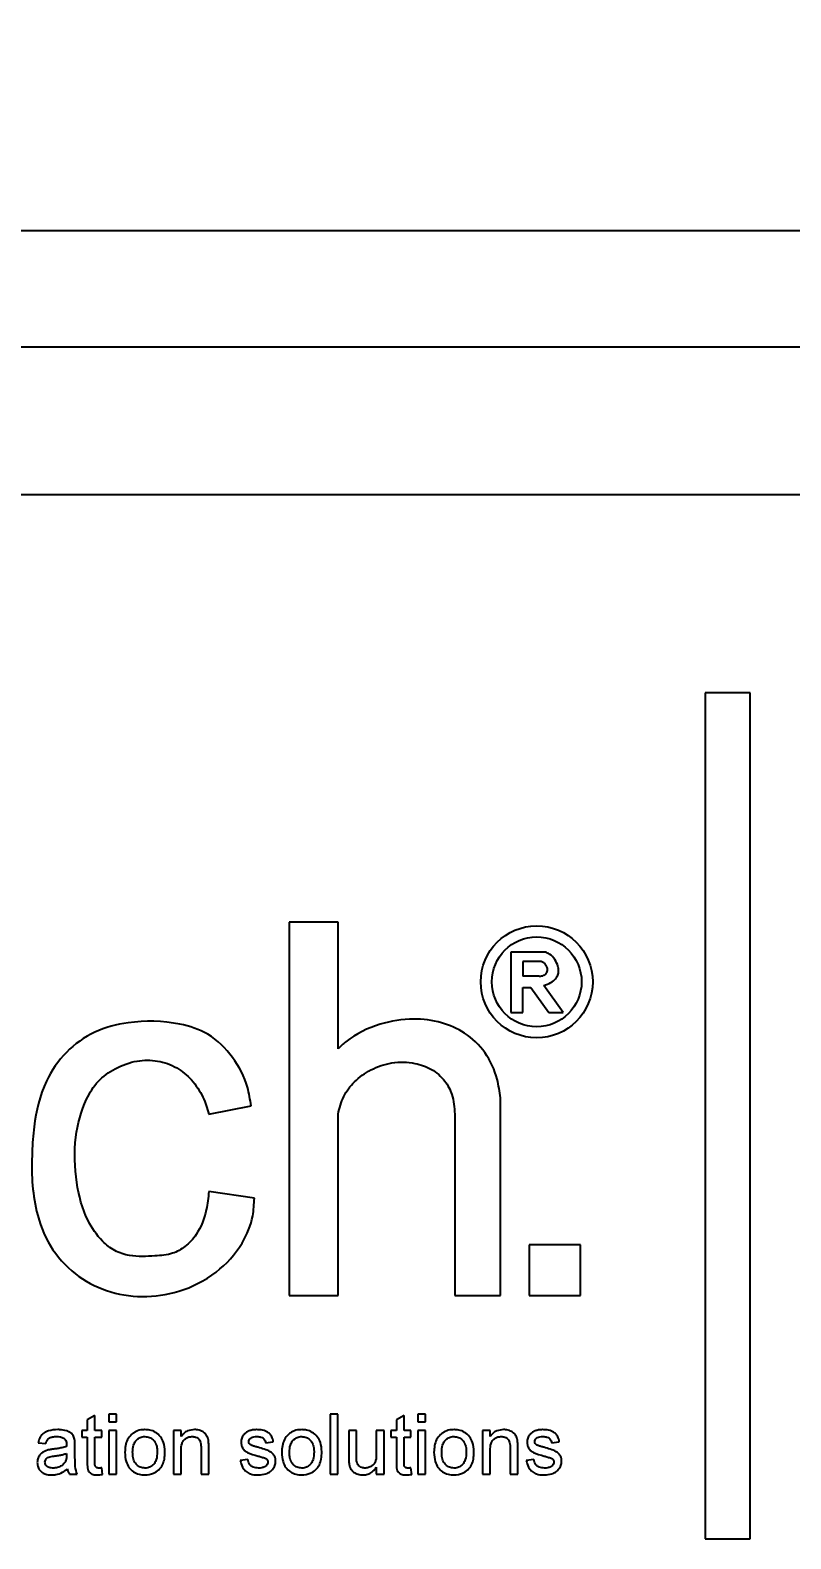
# Model space of a CAD drawing. Extents: x 75 to 2075, y 25 to 1460.
# Drawn here: x 763.64 to 782.26, y 1233.06 to 1269.96 of the extents above; entities that cross this region are included whole.
import ezdxf

# ---------------------------------------------------------------- set-up
doc = ezdxf.new("R2010")
doc.units = 0
doc.header["$LTSCALE"] = 5
doc.linetypes.add('SLD-KATı', pattern=[0])
doc.layers.get('0').update_dxf_attribs({"linetype": 'CONTINUOUS'})
doc.styles.add('SLDTEXTSTYLE3', font='GOTHIC.TTF', dxfattribs={"width": 0.913})
doc.dimstyles.new('SLDDIMSTYLE0', dxfattribs={"dimtxt": 14.875, "dimasz": 16.51, "dimexe": 0, "dimexo": 0.0625, "dimgap": 3.71875, "dimtad": 1, "dimlfac": 0.7, "dimrnd": 1e-09, "dimzin": 12, "dimtxsty": 'SLDTEXTSTYLE3', "dimsah": 1, "dimcen": 0.09, "dimazin": 3, "dimtfac": 1, "dimtofl": 0, "dimtmove": 0, "dimatfit": 3, "dimtolj": 1, "dimtzin": 12})

# ---------------------------------------------------------------- blocks, each defined once
blk = doc.blocks.new('_D_5')
at = {"color": 7, "linetype": 'SLD-KATı'}
for p, q in [((194.781, 1261.391), (194.781, 1320.994)), ((866.21, 1261.391), (866.21, 1320.994)), ((194.781, 1315.994), (866.21, 1315.994))]:
    blk.add_line(p, q, dxfattribs=at)
for points in [[(194.781, 1315.994), (211.291, 1313.454), (211.291, 1318.534)], [(866.21, 1315.994), (849.7, 1318.534), (849.7, 1313.454)]]:
    blk.add_solid(points, dxfattribs=at)
at = {"color": 7, "linetype": 'SLD-KATı', "insert": (491.478, 1334.994), "char_height": 14.875, "attachment_point": 1, "style": 'SLDTEXTSTYLE3'}
blk.add_mtext('470', dxfattribs=at)

msp = doc.modelspace()

# ---------------------------------------------------------------- linework, layer by layer
at = {"color": 7, "linetype": 'SLD-KATı'}
for p, q in [((217.74, 1265.063), (843.252, 1265.063)), ((835.957, 1258.596), (728.528, 1258.596)), ((780.16, 1253.755), (780.16, 1233.06)), ((781.26, 1253.755), (780.16, 1253.755)), ((781.26, 1233.06), (781.26, 1253.755)), ((769.976, 1248.14), (769.976, 1239.012)), ((771.174, 1248.14), (769.976, 1248.14)), ((771.174, 1245.048), (771.174, 1248.14)), ((776.252, 1247.409), (775.401, 1247.409)), ((775.401, 1247.409), (775.401, 1245.93)), ((775.7, 1247.185), (775.7, 1246.82)), ((776.1, 1247.185), (775.7, 1247.185)), ((776.1, 1246.82), (775.7, 1246.82)), ((776.682, 1245.93), (776.208, 1246.595)), ((775.7, 1245.93), (775.7, 1246.546)), ((775.7, 1246.546), (775.89, 1246.546)), ((775.89, 1246.546), (776.33, 1245.93)), ((775.401, 1245.93), (775.7, 1245.93)), ((776.33, 1245.93), (776.682, 1245.93)), ((768.012, 1243.449), (769.046, 1243.654)), ((775.147, 1239.012), (775.147, 1243.849)), ((771.174, 1239.012), (771.174, 1243.449)), ((774.031, 1243.449), (774.031, 1239.012)), ((769.126, 1241.392), (768.012, 1241.558)), ((775.848, 1240.252), (775.848, 1239.012)), ((777.105, 1240.252), (775.848, 1240.252)), ((777.105, 1239.012), (777.105, 1240.252)), ((769.976, 1239.012), (771.174, 1239.012)), ((774.031, 1239.012), (775.147, 1239.012)), ((775.848, 1239.012), (777.105, 1239.012)), ((765.225, 1236.08), (765.037, 1235.973)), ((765.037, 1235.973), (765.037, 1235.712)), ((765.225, 1235.712), (765.225, 1236.08)), ((765.564, 1236.107), (765.564, 1235.919)), ((765.752, 1236.107), (765.564, 1236.107)), ((765.564, 1235.919), (765.752, 1235.919)), ((765.752, 1235.919), (765.752, 1236.107)), ((770.982, 1236.107), (770.982, 1234.639)), ((771.171, 1236.107), (770.982, 1236.107)), ((771.171, 1234.639), (771.171, 1236.107)), ((772.789, 1236.08), (772.601, 1235.973)), ((772.601, 1235.973), (772.601, 1235.712)), ((772.789, 1235.712), (772.789, 1236.08)), ((773.127, 1236.107), (773.127, 1235.919)), ((773.315, 1236.107), (773.127, 1236.107)), ((773.127, 1235.919), (773.315, 1235.919)), ((773.315, 1235.919), (773.315, 1236.107)), ((765.037, 1235.712), (764.905, 1235.712)), ((764.905, 1235.712), (764.905, 1235.543)), ((764.905, 1235.543), (765.037, 1235.543)), ((765.037, 1235.543), (765.037, 1234.941)), ((765.394, 1235.712), (765.225, 1235.712)), ((765.225, 1235.543), (765.394, 1235.543)), ((765.225, 1234.934), (765.225, 1235.543)), ((765.394, 1235.543), (765.394, 1235.712)), ((765.752, 1235.712), (765.564, 1235.712)), ((765.564, 1235.712), (765.564, 1234.639)), ((765.752, 1234.639), (765.752, 1235.712)), ((767.144, 1235.712), (767.144, 1234.639)), ((767.332, 1235.712), (767.144, 1235.712)), ((767.332, 1235.562), (767.332, 1235.712)), ((771.434, 1235.712), (771.434, 1235.051)), ((771.622, 1235.712), (771.434, 1235.712)), ((771.622, 1235.129), (771.622, 1235.712)), ((772.299, 1235.712), (772.111, 1235.712)), ((772.111, 1235.712), (772.111, 1235.149)), ((772.299, 1234.639), (772.299, 1235.712)), ((772.469, 1235.712), (772.469, 1235.543)), ((772.601, 1235.712), (772.469, 1235.712)), ((772.469, 1235.543), (772.601, 1235.543)), ((772.601, 1235.543), (772.601, 1234.941)), ((772.958, 1235.712), (772.789, 1235.712)), ((772.789, 1235.543), (772.958, 1235.543)), ((772.789, 1234.934), (772.789, 1235.543)), ((772.958, 1235.543), (772.958, 1235.712)), ((773.127, 1235.712), (773.127, 1234.639)), ((773.315, 1235.712), (773.127, 1235.712)), ((773.315, 1234.639), (773.315, 1235.712)), ((774.896, 1235.712), (774.708, 1235.712)), ((774.708, 1235.712), (774.708, 1234.639)), ((774.896, 1235.562), (774.896, 1235.712)), ((763.832, 1235.411), (764.021, 1235.392)), ((764.529, 1235.147), (764.528, 1235.093)), ((764.736, 1235.105), (764.736, 1235.335)), ((767.332, 1234.639), (767.332, 1235.214)), ((767.821, 1235.28), (767.821, 1234.639)), ((768.01, 1234.639), (768.01, 1235.296)), ((769.402, 1235.411), (769.59, 1235.43)), ((774.896, 1234.639), (774.896, 1235.214)), ((775.385, 1235.28), (775.385, 1234.639)), ((775.573, 1234.639), (775.573, 1235.296)), ((776.401, 1235.411), (776.589, 1235.43)), ((765.413, 1234.637), (765.394, 1234.795)), ((768.969, 1234.997), (768.781, 1234.978)), ((772.111, 1234.815), (772.111, 1234.639)), ((772.977, 1234.637), (772.958, 1234.795)), ((775.968, 1234.997), (775.78, 1234.978)), ((764.604, 1234.639), (764.792, 1234.639)), ((765.564, 1234.639), (765.752, 1234.639)), ((767.144, 1234.639), (767.332, 1234.639)), ((767.821, 1234.639), (768.01, 1234.639)), ((770.982, 1234.639), (771.171, 1234.639)), ((772.111, 1234.639), (772.299, 1234.639)), ((773.127, 1234.639), (773.315, 1234.639)), ((774.708, 1234.639), (774.896, 1234.639)), ((775.385, 1234.639), (775.573, 1234.639)), ((780.16, 1233.06), (781.26, 1233.06))]:
    msp.add_line(p, q, dxfattribs=at)
at = {"color": 8, "linetype": 'SLD-KATı'}
msp.add_line((841.924, 1262.206), (535.562, 1262.206), dxfattribs=at)
at = {"color": 7, "linetype": 'SLD-KATı'}
for radius in [1.37, 1.098]:
    msp.add_circle((776.036, 1246.684), radius, dxfattribs=at)
for points, knots in [([(776.208, 1246.595), (776.268, 1246.614), (776.375, 1246.649), (776.491, 1246.743), (776.558, 1246.842), (776.58, 1246.951), (776.559, 1247.088), (776.485, 1247.235), (776.376, 1247.356), (776.286, 1247.395), (776.252, 1247.409)], [0, 0, 0, 0, 0.165579, 0.296467, 0.384742, 0.47354, 0.584887, 0.742816, 0.904392, 1, 1, 1, 1]), ([(776.1, 1246.82), (776.137, 1246.824), (776.193, 1246.831), (776.255, 1246.871), (776.286, 1246.913), (776.3, 1246.962), (776.299, 1247.013), (776.28, 1247.07), (776.242, 1247.126), (776.184, 1247.17), (776.132, 1247.184), (776.104, 1247.185), (776.1, 1247.185)], [0, 0, 0, 0, 0.186584, 0.274707, 0.363412, 0.443122, 0.52473, 0.620873, 0.735696, 0.860711, 0.97706, 1, 1, 1, 1]), ([(769.046, 1243.654), (769.023, 1243.807), (768.958, 1244.229), (768.622, 1244.861), (768.048, 1245.439), (767.13, 1245.729), (766.169, 1245.746), (765.197, 1245.501), (764.49, 1244.99), (763.937, 1244.19), (763.737, 1243.316), (763.662, 1242.247), (763.692, 1241.238), (764.087, 1240.199), (764.699, 1239.514), (765.496, 1239.085), (766.385, 1238.937), (767.329, 1239.079), (768.208, 1239.52), (768.823, 1240.2), (769.1, 1240.863), (769.119, 1241.247), (769.126, 1241.392)], [0, 0, 0, 0, 0.0263, 0.072971, 0.120228, 0.161926, 0.234318, 0.28281, 0.331339, 0.380425, 0.446348, 0.481922, 0.564738, 0.616918, 0.669245, 0.718583, 0.76938, 0.82113, 0.879879, 0.934364, 0.975126, 1, 1, 1, 1]), ([(775.147, 1243.849), (775.126, 1244.001), (775.073, 1244.39), (774.808, 1244.971), (774.309, 1245.449), (773.69, 1245.719), (772.976, 1245.809), (772.158, 1245.679), (771.533, 1245.375), (771.238, 1245.106), (771.174, 1245.048)], [0, 0, 0, 0, 0.0882688, 0.2263423, 0.3592162, 0.4777931, 0.6102081, 0.7694166, 0.950547, 1, 1, 1, 1]), ([(768.012, 1241.558), (767.996, 1241.406), (767.957, 1241.04), (767.774, 1240.555), (767.456, 1240.207), (767.103, 1240.005), (766.63, 1239.976), (766.149, 1239.949), (765.699, 1240.089), (765.338, 1240.382), (764.964, 1240.933), (764.735, 1241.817), (764.702, 1242.842), (764.925, 1243.69), (765.276, 1244.275), (765.726, 1244.585), (766.229, 1244.773), (766.762, 1244.775), (767.232, 1244.609), (767.61, 1244.286), (767.88, 1243.892), (767.971, 1243.589), (768.012, 1243.449)], [0, 0, 0, 0, 0.040384, 0.09736, 0.13328, 0.163316, 0.202022, 0.256681, 0.290234, 0.323619, 0.377805, 0.463464, 0.561001, 0.646355, 0.692075, 0.737759, 0.787961, 0.831922, 0.87597, 0.916731, 0.961589, 1, 1, 1, 1]), ([(771.174, 1243.449), (771.211, 1243.596), (771.284, 1243.889), (771.575, 1244.265), (771.979, 1244.561), (772.495, 1244.73), (773.018, 1244.725), (773.474, 1244.564), (773.794, 1244.288), (773.999, 1243.898), (774.019, 1243.612), (774.031, 1243.449)], [0, 0, 0, 0, 0.106552, 0.212888, 0.32997, 0.458981, 0.592579, 0.694666, 0.797392, 0.885602, 1, 1, 1, 1]), ([(764.318, 1235.731), (764.241, 1235.726), (764.123, 1235.719), (763.982, 1235.658), (763.895, 1235.578), (763.852, 1235.49), (763.837, 1235.43), (763.832, 1235.411)], [0, 0, 0, 0, 0.360528, 0.551585, 0.709338, 0.907215, 1, 1, 1, 1]), ([(764.021, 1235.392), (764.034, 1235.428), (764.054, 1235.483), (764.118, 1235.537), (764.194, 1235.558), (764.251, 1235.56), (764.285, 1235.561)], [0, 0, 0, 0, 0.32917, 0.497804, 0.708986, 1, 1, 1, 1]), ([(764.285, 1235.561), (764.311, 1235.56), (764.363, 1235.558), (764.431, 1235.54), (764.466, 1235.515), (764.48, 1235.505)], [0, 0, 0, 0, 0.375559, 0.753607, 1, 1, 1, 1]), ([(764.726, 1235.495), (764.716, 1235.53), (764.699, 1235.59), (764.629, 1235.663), (764.515, 1235.715), (764.405, 1235.729), (764.332, 1235.73), (764.318, 1235.731)], [0, 0, 0, 0, 0.205942, 0.357471, 0.575831, 0.920564, 1, 1, 1, 1]), ([(764.48, 1235.505), (764.491, 1235.493), (764.514, 1235.466), (764.527, 1235.414), (764.528, 1235.378), (764.529, 1235.361)], [0, 0, 0, 0, 0.299861, 0.666906, 1, 1, 1, 1]), ([(764.736, 1235.335), (764.736, 1235.348), (764.735, 1235.375), (764.734, 1235.429), (764.73, 1235.469), (764.726, 1235.495)], [0, 0, 0, 0, 0.250411, 0.500933, 1, 1, 1, 1]), ([(766.12, 1235.613), (766.084, 1235.573), (766.012, 1235.493), (765.966, 1235.335), (765.961, 1235.229), (765.959, 1235.176)], [0, 0, 0, 0, 0.334278, 0.665981, 1, 1, 1, 1]), ([(766.448, 1235.731), (766.414, 1235.729), (766.327, 1235.725), (766.212, 1235.684), (766.145, 1235.632), (766.12, 1235.613)], [0, 0, 0, 0, 0.292195, 0.7305, 1, 1, 1, 1]), ([(766.147, 1235.176), (766.15, 1235.236), (766.155, 1235.331), (766.211, 1235.449), (766.286, 1235.521), (766.371, 1235.557), (766.426, 1235.56), (766.448, 1235.561)], [0, 0, 0, 0, 0.322333, 0.511563, 0.701805, 0.875725, 1, 1, 1, 1]), ([(766.937, 1235.191), (766.932, 1235.268), (766.923, 1235.4), (766.833, 1235.564), (766.713, 1235.67), (766.577, 1235.724), (766.488, 1235.729), (766.448, 1235.731)], [0, 0, 0, 0, 0.28202, 0.476782, 0.671872, 0.85662, 1, 1, 1, 1]), ([(766.448, 1235.561), (766.487, 1235.557), (766.562, 1235.55), (766.649, 1235.486), (766.715, 1235.398), (766.745, 1235.292), (766.748, 1235.216), (766.749, 1235.182)], [0, 0, 0, 0, 0.2135546, 0.4051614, 0.5767271, 0.8124307, 1, 1, 1, 1]), ([(767.659, 1235.731), (767.602, 1235.725), (767.506, 1235.717), (767.396, 1235.645), (767.352, 1235.588), (767.332, 1235.562)], [0, 0, 0, 0, 0.440472, 0.744528, 1, 1, 1, 1]), ([(767.332, 1235.214), (767.335, 1235.276), (767.338, 1235.364), (767.388, 1235.471), (767.451, 1235.522), (767.525, 1235.556), (767.579, 1235.559), (767.606, 1235.561)], [0, 0, 0, 0, 0.362333, 0.521562, 0.682406, 0.834554, 1, 1, 1, 1]), ([(767.606, 1235.561), (767.635, 1235.559), (767.685, 1235.555), (767.749, 1235.519), (767.792, 1235.471), (767.82, 1235.389), (767.821, 1235.325), (767.821, 1235.28)], [0, 0, 0, 0, 0.20536, 0.367342, 0.530576, 0.668619, 1, 1, 1, 1]), ([(768, 1235.471), (767.99, 1235.509), (767.972, 1235.574), (767.911, 1235.652), (767.822, 1235.704), (767.735, 1235.729), (767.675, 1235.73), (767.659, 1235.731)], [0, 0, 0, 0, 0.2458445, 0.4310403, 0.6162323, 0.8963336, 1, 1, 1, 1]), ([(768.918, 1235.655), (768.889, 1235.629), (768.835, 1235.578), (768.803, 1235.489), (768.801, 1235.437), (768.8, 1235.42)], [0, 0, 0, 0, 0.426359, 0.81288, 1, 1, 1, 1]), ([(769.18, 1235.731), (769.148, 1235.729), (769.086, 1235.726), (768.996, 1235.702), (768.944, 1235.671), (768.918, 1235.655)], [0, 0, 0, 0, 0.349257, 0.667488, 1, 1, 1, 1]), ([(768.988, 1235.439), (768.99, 1235.453), (768.993, 1235.481), (769.02, 1235.513), (769.057, 1235.541), (769.118, 1235.559), (769.166, 1235.56), (769.194, 1235.561)], [0, 0, 0, 0, 0.162623, 0.303158, 0.454716, 0.6848, 1, 1, 1, 1]), ([(769.59, 1235.43), (769.581, 1235.474), (769.566, 1235.546), (769.506, 1235.631), (769.416, 1235.692), (769.303, 1235.726), (769.217, 1235.729), (769.18, 1235.731)], [0, 0, 0, 0, 0.236138, 0.388058, 0.53983, 0.806939, 1, 1, 1, 1]), ([(769.194, 1235.561), (769.226, 1235.56), (769.277, 1235.557), (769.34, 1235.525), (769.379, 1235.484), (769.396, 1235.442), (769.401, 1235.418), (769.402, 1235.411)], [0, 0, 0, 0, 0.336398, 0.535428, 0.735001, 0.925773, 1, 1, 1, 1]), ([(769.958, 1235.613), (769.922, 1235.573), (769.851, 1235.493), (769.804, 1235.335), (769.799, 1235.229), (769.797, 1235.176)], [0, 0, 0, 0, 0.334278, 0.665981, 1, 1, 1, 1]), ([(770.287, 1235.731), (770.252, 1235.729), (770.165, 1235.725), (770.05, 1235.684), (769.984, 1235.632), (769.958, 1235.613)], [0, 0, 0, 0, 0.292195, 0.7305, 1, 1, 1, 1]), ([(769.985, 1235.176), (769.988, 1235.236), (769.993, 1235.331), (770.049, 1235.449), (770.125, 1235.521), (770.209, 1235.557), (770.264, 1235.56), (770.287, 1235.561)], [0, 0, 0, 0, 0.322326, 0.511518, 0.701812, 0.875728, 1, 1, 1, 1]), ([(770.775, 1235.191), (770.77, 1235.268), (770.762, 1235.4), (770.671, 1235.564), (770.551, 1235.67), (770.416, 1235.724), (770.326, 1235.729), (770.287, 1235.731)], [0, 0, 0, 0, 0.28202, 0.476782, 0.671872, 0.85662, 1, 1, 1, 1]), ([(770.287, 1235.561), (770.326, 1235.557), (770.4, 1235.55), (770.488, 1235.486), (770.553, 1235.398), (770.583, 1235.292), (770.586, 1235.216), (770.587, 1235.182)], [0, 0, 0, 0, 0.2135546, 0.4051614, 0.5767271, 0.8124307, 1, 1, 1, 1]), ([(773.684, 1235.613), (773.648, 1235.573), (773.576, 1235.493), (773.53, 1235.335), (773.525, 1235.229), (773.522, 1235.176)], [0, 0, 0, 0, 0.334278, 0.665981, 1, 1, 1, 1]), ([(774.012, 1235.731), (773.978, 1235.729), (773.891, 1235.725), (773.776, 1235.684), (773.709, 1235.632), (773.684, 1235.613)], [0, 0, 0, 0, 0.292106, 0.730569, 1, 1, 1, 1]), ([(773.711, 1235.176), (773.714, 1235.236), (773.718, 1235.331), (773.775, 1235.449), (773.85, 1235.521), (773.935, 1235.557), (773.989, 1235.56), (774.012, 1235.561)], [0, 0, 0, 0, 0.322333, 0.511563, 0.701805, 0.875725, 1, 1, 1, 1]), ([(774.501, 1235.191), (774.496, 1235.268), (774.487, 1235.4), (774.396, 1235.564), (774.277, 1235.67), (774.141, 1235.724), (774.051, 1235.729), (774.012, 1235.731)], [0, 0, 0, 0, 0.282023, 0.476781, 0.671829, 0.856623, 1, 1, 1, 1]), ([(774.012, 1235.561), (774.051, 1235.557), (774.125, 1235.55), (774.213, 1235.486), (774.278, 1235.398), (774.309, 1235.292), (774.312, 1235.216), (774.313, 1235.182)], [0, 0, 0, 0, 0.2135546, 0.4051614, 0.5767271, 0.8124307, 1, 1, 1, 1]), ([(775.223, 1235.731), (775.166, 1235.725), (775.07, 1235.717), (774.959, 1235.645), (774.916, 1235.588), (774.896, 1235.562)], [0, 0, 0, 0, 0.440482, 0.74445, 1, 1, 1, 1]), ([(774.896, 1235.214), (774.898, 1235.276), (774.902, 1235.364), (774.951, 1235.471), (775.015, 1235.522), (775.089, 1235.556), (775.142, 1235.559), (775.17, 1235.561)], [0, 0, 0, 0, 0.362333, 0.521562, 0.682406, 0.834554, 1, 1, 1, 1]), ([(775.17, 1235.561), (775.198, 1235.559), (775.248, 1235.555), (775.313, 1235.519), (775.356, 1235.471), (775.384, 1235.389), (775.385, 1235.325), (775.385, 1235.28)], [0, 0, 0, 0, 0.20536, 0.367342, 0.530576, 0.668619, 1, 1, 1, 1]), ([(775.564, 1235.471), (775.554, 1235.509), (775.536, 1235.574), (775.475, 1235.652), (775.386, 1235.704), (775.299, 1235.729), (775.239, 1235.73), (775.223, 1235.731)], [0, 0, 0, 0, 0.245805, 0.431051, 0.616159, 0.896337, 1, 1, 1, 1]), ([(775.917, 1235.655), (775.889, 1235.629), (775.834, 1235.578), (775.803, 1235.489), (775.8, 1235.437), (775.799, 1235.42)], [0, 0, 0, 0, 0.426359, 0.81288, 1, 1, 1, 1]), ([(776.18, 1235.731), (776.147, 1235.729), (776.086, 1235.726), (775.995, 1235.702), (775.944, 1235.671), (775.917, 1235.655)], [0, 0, 0, 0, 0.349257, 0.667488, 1, 1, 1, 1]), ([(775.987, 1235.439), (775.989, 1235.453), (775.993, 1235.481), (776.019, 1235.513), (776.056, 1235.541), (776.117, 1235.559), (776.165, 1235.56), (776.193, 1235.561)], [0, 0, 0, 0, 0.162623, 0.303158, 0.454716, 0.6848, 1, 1, 1, 1]), ([(776.589, 1235.43), (776.58, 1235.474), (776.565, 1235.546), (776.506, 1235.631), (776.415, 1235.692), (776.303, 1235.726), (776.216, 1235.729), (776.18, 1235.731)], [0, 0, 0, 0, 0.236138, 0.388058, 0.53983, 0.806939, 1, 1, 1, 1]), ([(776.193, 1235.561), (776.225, 1235.56), (776.276, 1235.557), (776.34, 1235.525), (776.379, 1235.484), (776.395, 1235.442), (776.4, 1235.418), (776.401, 1235.411)], [0, 0, 0, 0, 0.336398, 0.535428, 0.735001, 0.925773, 1, 1, 1, 1]), ([(764.063, 1235.228), (764.012, 1235.209), (763.93, 1235.178), (763.852, 1235.084), (763.818, 1235.001), (763.815, 1234.946), (763.814, 1234.924)], [0, 0, 0, 0, 0.377114, 0.609206, 0.840751, 1, 1, 1, 1]), ([(764.218, 1235.255), (764.205, 1235.253), (764.179, 1235.25), (764.127, 1235.242), (764.088, 1235.234), (764.063, 1235.228)], [0, 0, 0, 0, 0.250144, 0.500555, 1, 1, 1, 1]), ([(764.528, 1235.317), (764.491, 1235.306), (764.422, 1235.286), (764.318, 1235.268), (764.251, 1235.259), (764.218, 1235.255)], [0, 0, 0, 0, 0.3615264, 0.6805398, 1, 1, 1, 1]), ([(764.246, 1235.089), (764.283, 1235.094), (764.35, 1235.103), (764.445, 1235.121), (764.501, 1235.139), (764.529, 1235.147)], [0, 0, 0, 0, 0.3947482, 0.696425, 1, 1, 1, 1]), ([(764.529, 1235.361), (764.529, 1235.357), (764.529, 1235.35), (764.528, 1235.335), (764.528, 1235.324), (764.528, 1235.317)], [0, 0, 0, 0, 0.250688, 0.500507, 1, 1, 1, 1]), ([(765.959, 1235.176), (765.963, 1235.098), (765.971, 1234.969), (766.05, 1234.802), (766.162, 1234.694), (766.301, 1234.63), (766.399, 1234.624), (766.448, 1234.621)], [0, 0, 0, 0, 0.275702, 0.461641, 0.648476, 0.824428, 1, 1, 1, 1]), ([(766.448, 1234.79), (766.409, 1234.794), (766.335, 1234.801), (766.245, 1234.864), (766.18, 1234.955), (766.151, 1235.063), (766.148, 1235.142), (766.147, 1235.176)], [0, 0, 0, 0, 0.2102928, 0.403009, 0.5723946, 0.8113601, 1, 1, 1, 1]), ([(766.448, 1234.621), (766.52, 1234.629), (766.643, 1234.643), (766.793, 1234.742), (766.885, 1234.865), (766.932, 1235.021), (766.935, 1235.13), (766.937, 1235.191)], [0, 0, 0, 0, 0.25061, 0.433186, 0.616426, 0.786222, 1, 1, 1, 1]), ([(766.749, 1235.182), (766.746, 1235.119), (766.741, 1235.022), (766.683, 1234.902), (766.609, 1234.831), (766.525, 1234.794), (766.471, 1234.791), (766.448, 1234.79)], [0, 0, 0, 0, 0.336849, 0.520713, 0.705387, 0.879575, 1, 1, 1, 1]), ([(768.01, 1235.296), (768.009, 1235.31), (768.009, 1235.34), (768.008, 1235.398), (768.003, 1235.442), (768, 1235.471)], [0, 0, 0, 0, 0.250118, 0.500567, 1, 1, 1, 1]), ([(768.8, 1235.42), (768.804, 1235.381), (768.813, 1235.307), (768.876, 1235.222), (769.009, 1235.139), (769.127, 1235.108), (769.217, 1235.084)], [0, 0, 0, 0, 0.199173, 0.375921, 0.525444, 1, 1, 1, 1]), ([(769.008, 1235.383), (769.005, 1235.387), (768.996, 1235.399), (768.989, 1235.418), (768.988, 1235.434), (768.988, 1235.439)], [0, 0, 0, 0, 0.252528, 0.741464, 1, 1, 1, 1]), ([(769.07, 1235.34), (769.064, 1235.342), (769.052, 1235.347), (769.03, 1235.36), (769.016, 1235.374), (769.008, 1235.383)], [0, 0, 0, 0, 0.251976, 0.504783, 1, 1, 1, 1]), ([(769.212, 1235.299), (769.2, 1235.302), (769.176, 1235.308), (769.129, 1235.321), (769.093, 1235.332), (769.07, 1235.34)], [0, 0, 0, 0, 0.2500557, 0.500141, 1, 1, 1, 1]), ([(769.646, 1234.962), (769.643, 1235), (769.637, 1235.067), (769.581, 1235.144), (769.495, 1235.21), (769.365, 1235.25), (769.263, 1235.282), (769.212, 1235.299)], [0, 0, 0, 0, 0.191816, 0.327637, 0.462582, 0.729509, 1, 1, 1, 1]), ([(769.797, 1235.176), (769.801, 1235.098), (769.809, 1234.969), (769.888, 1234.802), (770, 1234.694), (770.139, 1234.63), (770.238, 1234.624), (770.287, 1234.621)], [0, 0, 0, 0, 0.275702, 0.461641, 0.648476, 0.824428, 1, 1, 1, 1]), ([(770.287, 1234.79), (770.248, 1234.794), (770.173, 1234.801), (770.084, 1234.864), (770.019, 1234.955), (769.989, 1235.063), (769.986, 1235.142), (769.985, 1235.176)], [0, 0, 0, 0, 0.2102928, 0.403009, 0.5723946, 0.8113601, 1, 1, 1, 1]), ([(770.287, 1234.621), (770.358, 1234.629), (770.482, 1234.643), (770.631, 1234.742), (770.723, 1234.865), (770.77, 1235.021), (770.773, 1235.13), (770.775, 1235.191)], [0, 0, 0, 0, 0.25061, 0.433186, 0.616426, 0.786222, 1, 1, 1, 1]), ([(770.587, 1235.182), (770.584, 1235.119), (770.579, 1235.022), (770.521, 1234.902), (770.447, 1234.831), (770.364, 1234.794), (770.309, 1234.791), (770.287, 1234.79)], [0, 0, 0, 0, 0.336849, 0.520713, 0.705387, 0.879575, 1, 1, 1, 1]), ([(771.633, 1234.94), (771.63, 1234.956), (771.626, 1234.987), (771.623, 1235.05), (771.622, 1235.097), (771.622, 1235.129)], [0, 0, 0, 0, 0.250844, 0.501504, 1, 1, 1, 1]), ([(772.111, 1235.149), (772.11, 1235.091), (772.109, 1235.006), (772.066, 1234.9), (772.003, 1234.837), (771.923, 1234.797), (771.863, 1234.792), (771.836, 1234.79)], [0, 0, 0, 0, 0.332044, 0.49092, 0.650914, 0.841904, 1, 1, 1, 1]), ([(773.522, 1235.176), (773.527, 1235.098), (773.534, 1234.969), (773.614, 1234.802), (773.725, 1234.694), (773.865, 1234.63), (773.963, 1234.624), (774.012, 1234.621)], [0, 0, 0, 0, 0.275701, 0.461667, 0.648468, 0.824424, 1, 1, 1, 1]), ([(774.012, 1234.79), (773.973, 1234.794), (773.899, 1234.801), (773.809, 1234.864), (773.744, 1234.955), (773.714, 1235.063), (773.712, 1235.142), (773.711, 1235.176)], [0, 0, 0, 0, 0.2102928, 0.403009, 0.5723946, 0.8113601, 1, 1, 1, 1]), ([(774.012, 1234.621), (774.084, 1234.629), (774.207, 1234.643), (774.357, 1234.742), (774.449, 1234.865), (774.495, 1235.021), (774.499, 1235.13), (774.501, 1235.191)], [0, 0, 0, 0, 0.250609, 0.433184, 0.616423, 0.786219, 1, 1, 1, 1]), ([(774.313, 1235.182), (774.31, 1235.119), (774.305, 1235.022), (774.247, 1234.902), (774.173, 1234.831), (774.089, 1234.794), (774.035, 1234.791), (774.012, 1234.79)], [0, 0, 0, 0, 0.336847, 0.52071, 0.705383, 0.879499, 1, 1, 1, 1]), ([(775.573, 1235.296), (775.573, 1235.31), (775.573, 1235.34), (775.572, 1235.398), (775.567, 1235.442), (775.564, 1235.471)], [0, 0, 0, 0, 0.250118, 0.500567, 1, 1, 1, 1]), ([(775.799, 1235.42), (775.804, 1235.381), (775.812, 1235.307), (775.876, 1235.222), (776.009, 1235.139), (776.127, 1235.108), (776.217, 1235.084)], [0, 0, 0, 0, 0.199173, 0.375921, 0.525444, 1, 1, 1, 1]), ([(776.007, 1235.383), (776.004, 1235.387), (775.995, 1235.399), (775.988, 1235.418), (775.988, 1235.434), (775.987, 1235.439)], [0, 0, 0, 0, 0.252528, 0.741464, 1, 1, 1, 1]), ([(776.069, 1235.34), (776.063, 1235.342), (776.051, 1235.347), (776.029, 1235.36), (776.016, 1235.374), (776.007, 1235.383)], [0, 0, 0, 0, 0.251976, 0.504783, 1, 1, 1, 1]), ([(776.211, 1235.299), (776.199, 1235.302), (776.176, 1235.308), (776.128, 1235.321), (776.093, 1235.332), (776.069, 1235.34)], [0, 0, 0, 0, 0.2500557, 0.500141, 1, 1, 1, 1]), ([(776.646, 1234.962), (776.642, 1235), (776.636, 1235.067), (776.581, 1235.144), (776.495, 1235.21), (776.364, 1235.25), (776.263, 1235.282), (776.211, 1235.299)], [0, 0, 0, 0, 0.191816, 0.327637, 0.462582, 0.729509, 1, 1, 1, 1]), ([(763.814, 1234.924), (763.817, 1234.885), (763.823, 1234.814), (763.879, 1234.725), (763.954, 1234.663), (764.053, 1234.626), (764.125, 1234.623), (764.165, 1234.621)], [0, 0, 0, 0, 0.221416, 0.404803, 0.587936, 0.771501, 1, 1, 1, 1]), ([(764.002, 1234.934), (764.003, 1234.949), (764.007, 1234.98), (764.031, 1235.018), (764.07, 1235.051), (764.143, 1235.075), (764.205, 1235.083), (764.246, 1235.089)], [0, 0, 0, 0, 0.141845, 0.284587, 0.418561, 0.610188, 1, 1, 1, 1]), ([(764.208, 1234.79), (764.173, 1234.792), (764.121, 1234.794), (764.058, 1234.825), (764.024, 1234.859), (764.004, 1234.897), (764.003, 1234.922), (764.002, 1234.934)], [0, 0, 0, 0, 0.364238, 0.548994, 0.734911, 0.874237, 1, 1, 1, 1]), ([(764.165, 1234.621), (764.199, 1234.622), (764.292, 1234.627), (764.426, 1234.678), (764.51, 1234.742), (764.547, 1234.771)], [0, 0, 0, 0, 0.247554, 0.661552, 1, 1, 1, 1]), ([(764.5, 1234.944), (764.478, 1234.915), (764.434, 1234.858), (764.336, 1234.806), (764.258, 1234.791), (764.214, 1234.79), (764.208, 1234.79)], [0, 0, 0, 0, 0.318137, 0.615375, 0.945186, 1, 1, 1, 1]), ([(764.528, 1235.093), (764.528, 1235.08), (764.527, 1235.054), (764.522, 1235.003), (764.509, 1234.968), (764.5, 1234.944)], [0, 0, 0, 0, 0.252327, 0.504687, 1, 1, 1, 1]), ([(764.547, 1234.771), (764.55, 1234.759), (764.555, 1234.735), (764.571, 1234.69), (764.591, 1234.659), (764.604, 1234.639)], [0, 0, 0, 0, 0.251167, 0.50315, 1, 1, 1, 1]), ([(764.792, 1234.639), (764.772, 1234.701), (764.736, 1234.807), (764.737, 1234.966), (764.736, 1235.059), (764.736, 1235.105)], [0, 0, 0, 0, 0.410211, 0.704829, 1, 1, 1, 1]), ([(765.037, 1234.941), (765.037, 1234.893), (765.038, 1234.824), (765.052, 1234.736), (765.083, 1234.687), (765.126, 1234.652), (765.193, 1234.624), (765.247, 1234.622), (765.28, 1234.621)], [0, 0, 0, 0, 0.30237, 0.440259, 0.550713, 0.660584, 0.78864, 1, 1, 1, 1]), ([(765.32, 1234.79), (765.308, 1234.79), (765.288, 1234.791), (765.261, 1234.801), (765.243, 1234.818), (765.224, 1234.855), (765.225, 1234.896), (765.225, 1234.927), (765.225, 1234.934)], [0, 0, 0, 0, 0.1793268, 0.2967015, 0.4144682, 0.5372135, 0.8949988, 1, 1, 1, 1]), ([(765.394, 1234.795), (765.388, 1234.794), (765.376, 1234.793), (765.351, 1234.791), (765.333, 1234.79), (765.32, 1234.79)], [0, 0, 0, 0, 0.249867, 0.499903, 1, 1, 1, 1]), ([(768.781, 1234.978), (768.794, 1234.921), (768.817, 1234.827), (768.898, 1234.718), (769.008, 1234.648), (769.124, 1234.623), (769.201, 1234.621), (769.226, 1234.621)], [0, 0, 0, 0, 0.273368, 0.45254, 0.632563, 0.880683, 1, 1, 1, 1]), ([(769.228, 1234.79), (769.182, 1234.793), (769.114, 1234.798), (769.036, 1234.848), (768.995, 1234.903), (768.976, 1234.955), (768.971, 1234.987), (768.969, 1234.997)], [0, 0, 0, 0, 0.3686062, 0.5514952, 0.7346733, 0.9202658, 1, 1, 1, 1]), ([(769.217, 1235.084), (769.232, 1235.08), (769.262, 1235.073), (769.322, 1235.056), (769.365, 1235.04), (769.394, 1235.029)], [0, 0, 0, 0, 0.250222, 0.500663, 1, 1, 1, 1]), ([(769.226, 1234.621), (769.289, 1234.625), (769.393, 1234.634), (769.525, 1234.702), (769.606, 1234.794), (769.642, 1234.887), (769.645, 1234.942), (769.646, 1234.962)], [0, 0, 0, 0, 0.308591, 0.515094, 0.723532, 0.903123, 1, 1, 1, 1]), ([(769.458, 1234.942), (769.457, 1234.927), (769.453, 1234.895), (769.423, 1234.852), (769.376, 1234.814), (769.307, 1234.793), (769.256, 1234.791), (769.228, 1234.79)], [0, 0, 0, 0, 0.153137, 0.307548, 0.498091, 0.734255, 1, 1, 1, 1]), ([(769.394, 1235.029), (769.403, 1235.024), (769.421, 1235.014), (769.443, 1234.993), (769.456, 1234.968), (769.458, 1234.951), (769.458, 1234.942)], [0, 0, 0, 0, 0.269899, 0.541899, 0.781079, 1, 1, 1, 1]), ([(771.434, 1235.051), (771.434, 1235.037), (771.434, 1235.008), (771.436, 1234.952), (771.441, 1234.91), (771.445, 1234.882)], [0, 0, 0, 0, 0.250362, 0.50062, 1, 1, 1, 1]), ([(771.445, 1234.882), (771.457, 1234.837), (771.477, 1234.762), (771.562, 1234.679), (771.664, 1234.631), (771.745, 1234.624), (771.785, 1234.621)], [0, 0, 0, 0, 0.293336, 0.482111, 0.740945, 1, 1, 1, 1]), ([(771.836, 1234.79), (771.807, 1234.792), (771.758, 1234.796), (771.696, 1234.831), (771.653, 1234.879), (771.64, 1234.92), (771.633, 1234.94)], [0, 0, 0, 0, 0.308807, 0.536307, 0.764908, 1, 1, 1, 1]), ([(771.785, 1234.621), (771.824, 1234.624), (771.902, 1234.63), (772.007, 1234.687), (772.073, 1234.756), (772.103, 1234.801), (772.111, 1234.815)], [0, 0, 0, 0, 0.290098, 0.58625, 0.88128, 1, 1, 1, 1]), ([(772.601, 1234.941), (772.601, 1234.893), (772.602, 1234.824), (772.616, 1234.736), (772.647, 1234.687), (772.69, 1234.652), (772.757, 1234.624), (772.811, 1234.622), (772.844, 1234.621)], [0, 0, 0, 0, 0.302373, 0.440266, 0.55077, 0.660576, 0.788635, 1, 1, 1, 1]), ([(772.884, 1234.79), (772.872, 1234.79), (772.852, 1234.791), (772.825, 1234.801), (772.807, 1234.818), (772.787, 1234.854), (772.789, 1234.896), (772.789, 1234.927), (772.789, 1234.934)], [0, 0, 0, 0, 0.179337, 0.296718, 0.414335, 0.537188, 0.894993, 1, 1, 1, 1]), ([(772.958, 1234.795), (772.952, 1234.794), (772.94, 1234.793), (772.915, 1234.791), (772.897, 1234.79), (772.884, 1234.79)], [0, 0, 0, 0, 0.249867, 0.499903, 1, 1, 1, 1]), ([(775.78, 1234.978), (775.794, 1234.921), (775.816, 1234.827), (775.898, 1234.718), (776.008, 1234.648), (776.123, 1234.623), (776.201, 1234.621), (776.226, 1234.621)], [0, 0, 0, 0, 0.273368, 0.45254, 0.632563, 0.880683, 1, 1, 1, 1]), ([(776.228, 1234.79), (776.182, 1234.793), (776.113, 1234.798), (776.035, 1234.848), (775.994, 1234.903), (775.976, 1234.955), (775.97, 1234.987), (775.968, 1234.997)], [0, 0, 0, 0, 0.3686062, 0.5514952, 0.7346733, 0.9202658, 1, 1, 1, 1]), ([(776.217, 1235.084), (776.232, 1235.08), (776.261, 1235.073), (776.321, 1235.056), (776.364, 1235.04), (776.393, 1235.029)], [0, 0, 0, 0, 0.250222, 0.500663, 1, 1, 1, 1]), ([(776.226, 1234.621), (776.288, 1234.625), (776.392, 1234.634), (776.524, 1234.702), (776.605, 1234.794), (776.642, 1234.887), (776.645, 1234.942), (776.646, 1234.962)], [0, 0, 0, 0, 0.308591, 0.515094, 0.723532, 0.903123, 1, 1, 1, 1]), ([(776.458, 1234.942), (776.456, 1234.927), (776.453, 1234.895), (776.422, 1234.852), (776.376, 1234.814), (776.306, 1234.793), (776.255, 1234.791), (776.228, 1234.79)], [0, 0, 0, 0, 0.153137, 0.307548, 0.498091, 0.734255, 1, 1, 1, 1]), ([(776.393, 1235.029), (776.402, 1235.024), (776.421, 1235.014), (776.442, 1234.993), (776.456, 1234.968), (776.457, 1234.951), (776.458, 1234.942)], [0, 0, 0, 0, 0.269899, 0.541899, 0.781079, 1, 1, 1, 1]), ([(765.28, 1234.621), (765.292, 1234.621), (765.314, 1234.621), (765.358, 1234.626), (765.391, 1234.633), (765.413, 1234.637)], [0, 0, 0, 0, 0.250269, 0.500876, 1, 1, 1, 1]), ([(772.844, 1234.621), (772.855, 1234.621), (772.878, 1234.621), (772.922, 1234.626), (772.955, 1234.633), (772.977, 1234.637)], [0, 0, 0, 0, 0.250269, 0.500876, 1, 1, 1, 1])]:
    msp.add_open_spline(points, degree=3, knots=knots, dxfattribs=at)

# ---------------------------------------------------------------- dimensions: what is measured, and where the dimension line sits
dim = msp.add_linear_dim(base=(866.21, 1315.994), p1=(194.781, 1256.391), p2=(866.21, 1256.391), dimstyle='SLDDIMSTYLE0', dxfattribs=at)
dim.commit()
dim.dimension.update_dxf_attribs({"geometry": '_D_5', "text_midpoint": (507.964, 1315.994), "dimtype": 160})

doc.saveas('drawing.dxf')
